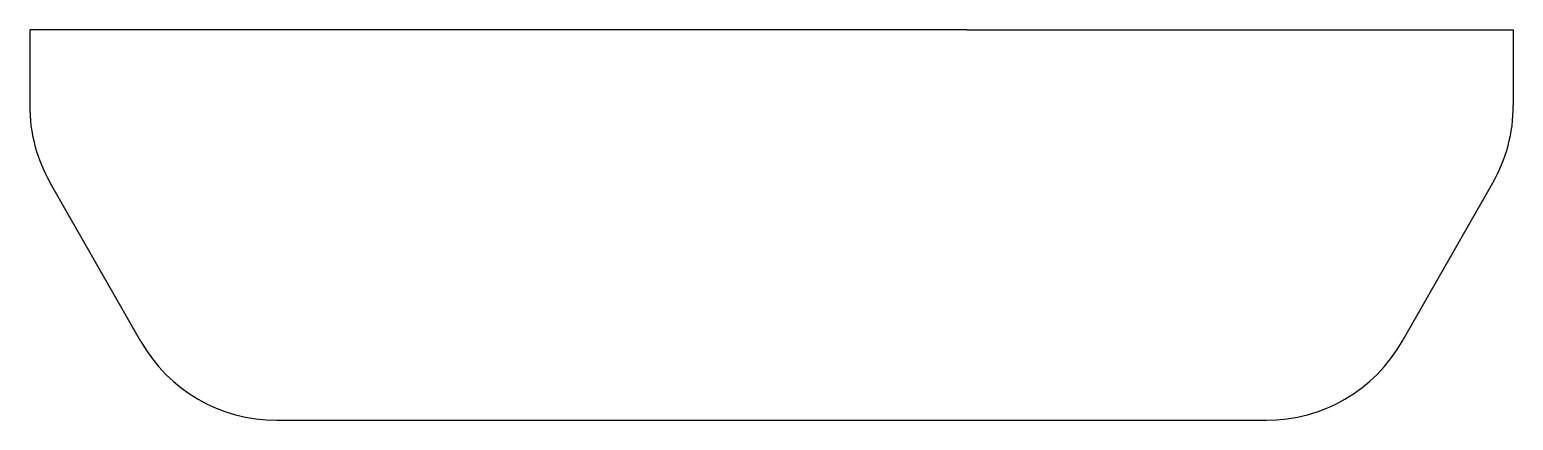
# Model space of a CAD drawing. Extents: x 3 to 193, y 3 to 53.
import ezdxf

# ---------------------------------------------------------------- set-up
doc = ezdxf.new("R2010")
doc.units = 0
doc.layers.get('0').update_dxf_attribs({"linetype": 'CONTINUOUS'})

msp = doc.modelspace()

# ---------------------------------------------------------------- linework, layer by layer
for p, q in [((73.38, 53.24), (3.38, 53.24)), ((3.38, 53.24), (3.38, 43.55)), ((123.38, 53.24), (73.38, 53.24)), ((123.38, 53.24), (193.38, 53.24)), ((193.38, 53.24), (193.38, 43.55)), ((17.62, 13.32), (6.01, 33.63)), ((179.14, 13.32), (190.74, 33.63)), ((34.99, 3.24), (123.38, 3.24)), ((123.38, 3.24), (161.77, 3.24))]:
    msp.add_line(p, q)
for centre, start, end in [((23.38, 43.55), 180, 209.7449), ((173.38, 43.55), 330.2551, 0), ((34.99, 23.24), 209.7449, 270), ((161.77, 23.24), 270, 330.2551)]:
    msp.add_arc(centre, 20, start, end)

doc.saveas('drawing.dxf')
